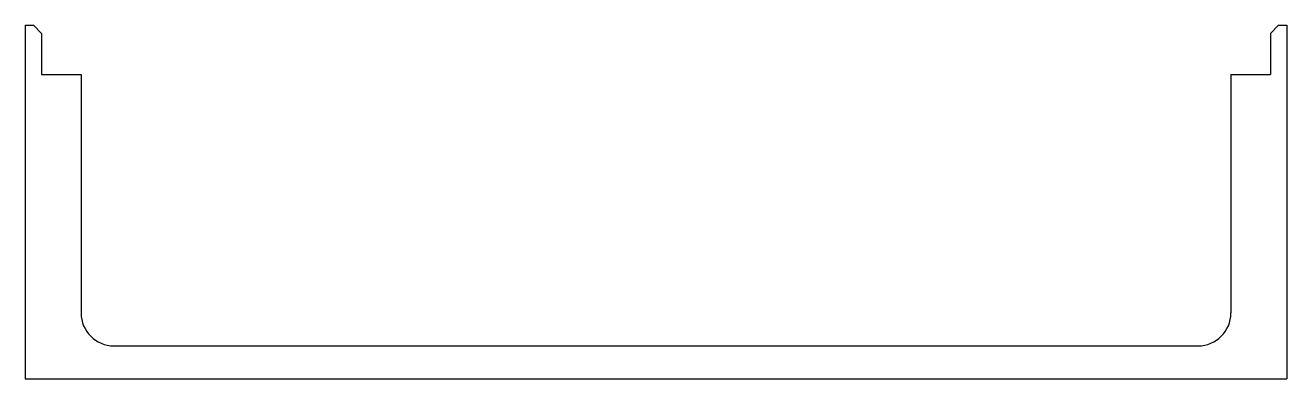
# Model space of a CAD drawing. Header units: millimetres. Extents: x -38.4 to 38.4, y 0 to 21.5.
import ezdxf

# ---------------------------------------------------------------- set-up
doc = ezdxf.new("R2010")
doc.units = ezdxf.units.MM

msp = doc.modelspace()

# ---------------------------------------------------------------- linework, layer by layer
at = {"color": 7, "linetype": 'Continuous', "lineweight": 25}
for p, q in [((-38.4, 21.5), (-37.9, 21.5)), ((-38.4, 21.5), (-38.4, 0)), ((-37.4, 21), (-37.9, 21.5)), ((-37.4, 21), (-37.4, 18.5)), ((37.9, 21.5), (37.4, 21)), ((37.4, 21), (37.4, 18.5)), ((37.9, 21.5), (38.4, 21.5)), ((38.4, 21.5), (38.4, 0)), ((-37.4, 18.5), (-35, 18.5)), ((-35, 18.5), (-35, 4)), ((35, 18.5), (37.4, 18.5)), ((35, 18.5), (35, 4)), ((-33, 2), (33, 2)), ((-38.4, 0), (38.4, 0))]:
    msp.add_line(p, q, dxfattribs=at)
for centre, start, end in [((-33, 4), 180, 270), ((33, 4), 270, 0)]:
    msp.add_arc(centre, 2, start, end, dxfattribs=at)

doc.saveas('drawing.dxf')
